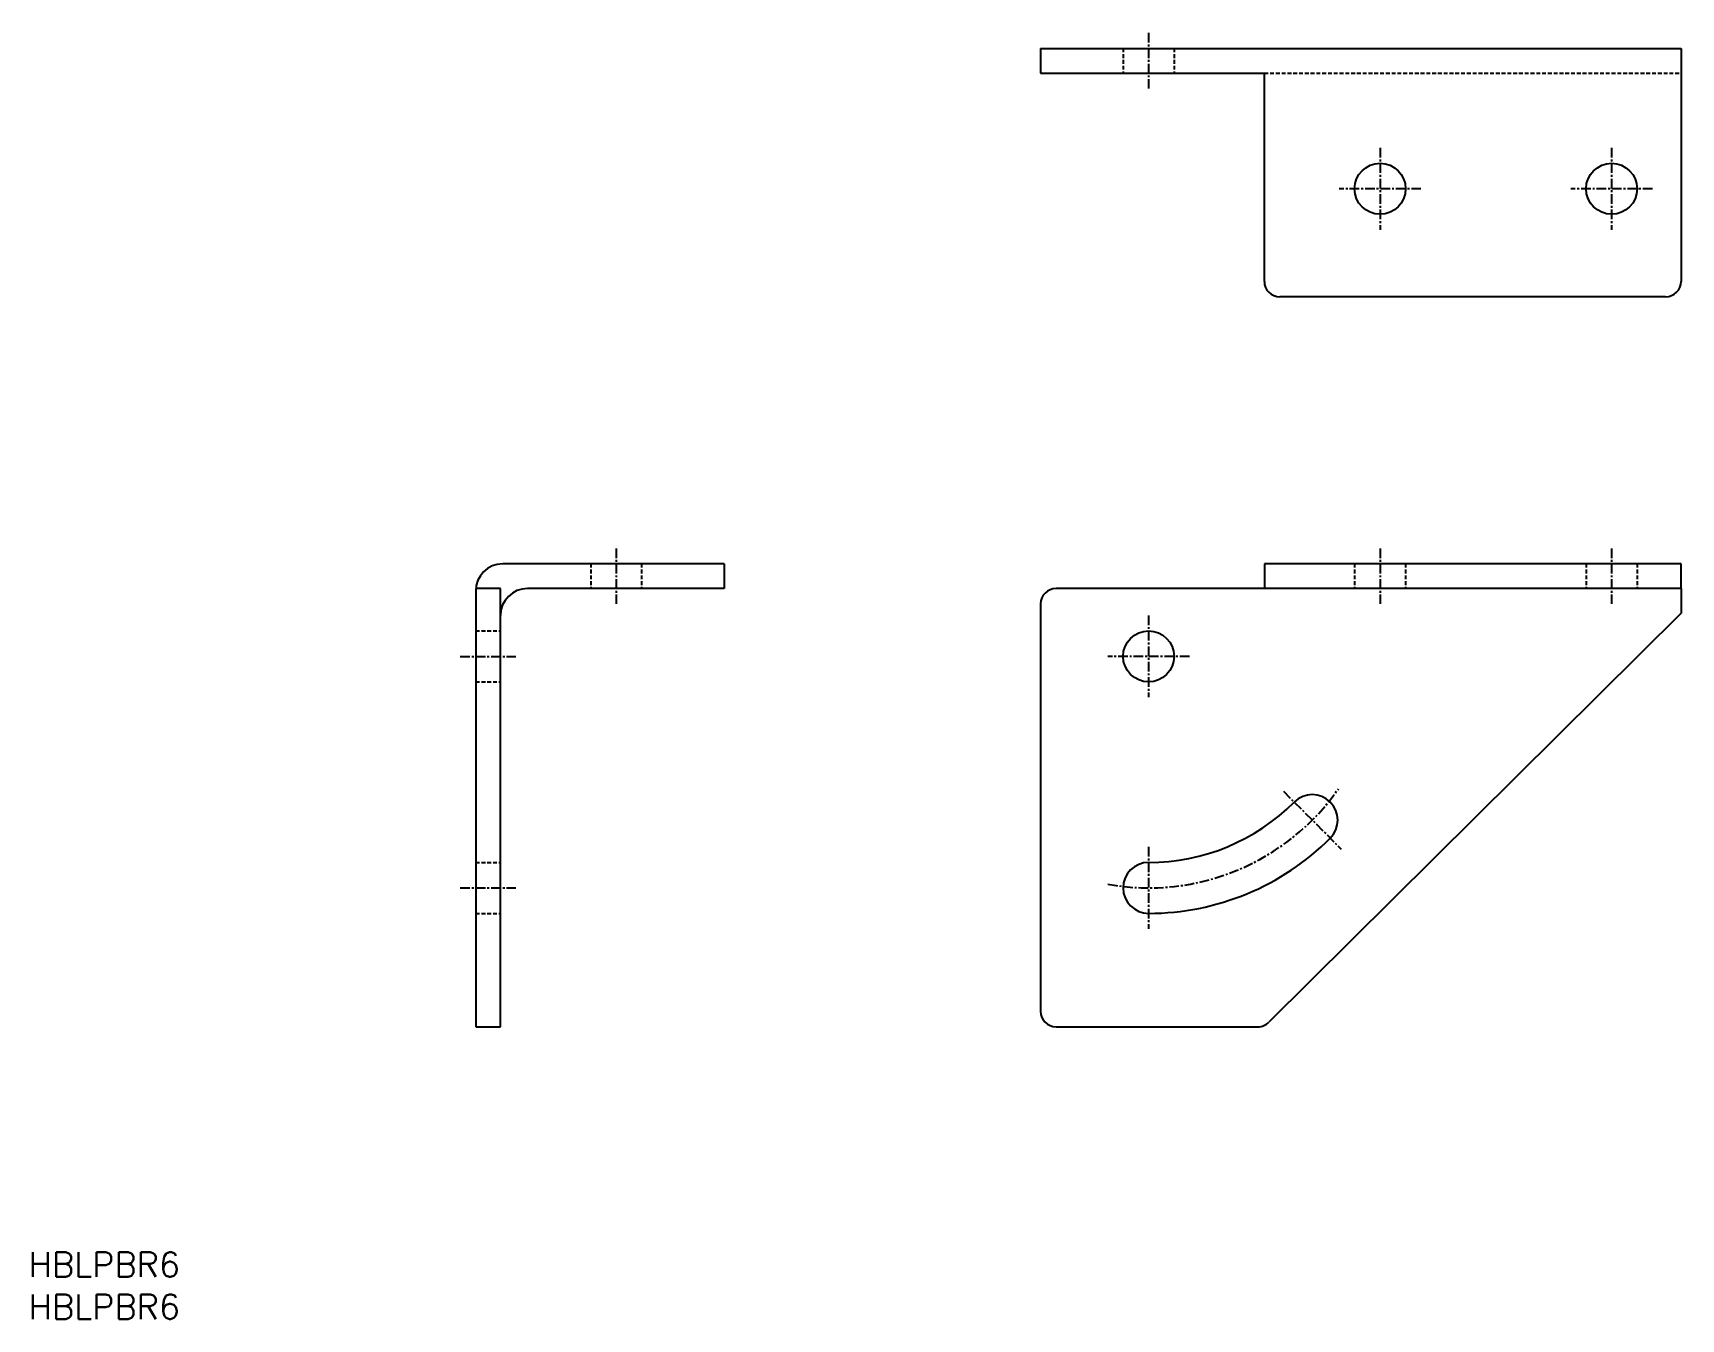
# Model space of a CAD drawing. Extents: x -55 to 159, y -29 to 138.
import ezdxf

# ---------------------------------------------------------------- set-up
doc = ezdxf.new("R2010")
doc.units = 0
doc.linetypes.add('CENTER', pattern=[2, 1.25, -0.25, 0.25, -0.25])
doc.linetypes.add('DASHED', pattern=[0.75, 0.5, -0.25])
doc.layers.get('0').update_dxf_attribs({"linetype": 'CONTINUOUS'})
doc.layers.add('CENTER', color=1, linetype='CENTER')
doc.styles.get("Standard").update_dxf_attribs({"font": 'txt.shx', "bigfont": 'bigfont.shx'})

msp = doc.modelspace()

# ---------------------------------------------------------------- linework, layer by layer
at = {"color": 7, "linetype": 'CONTINUOUS'}
for p, q in [((75.52, 136.12), (158.52, 136.12)), ((75.52, 136.12), (75.52, 132.92)), ((158.52, 136.12), (158.52, 105.92)), ((75.52, 132.92), (104.52, 132.92)), ((104.52, 105.92), (104.52, 132.92)), ((156.52, 103.92), (106.52, 103.92)), ((34.52, 69.32), (5.82, 69.32)), ((34.52, 69.32), (34.52, 66.12)), ((158.52, 69.32), (104.52, 69.32)), ((104.52, 69.32), (104.52, 66.12)), ((158.52, 66.12), (158.52, 69.32)), ((5.52, 66.12), (2.32, 66.12)), ((2.32, 65.82), (2.32, 9.32)), ((5.52, 9.32), (5.52, 66.12)), ((34.52, 66.12), (9.02, 66.12)), ((75.52, 64.12), (75.52, 11.32)), ((158.52, 66.12), (77.52, 66.12)), ((158.52, 66.12), (158.52, 62.92)), ((158.52, 62.92), (105.11, 9.9)), ((2.32, 9.32), (5.52, 9.32)), ((77.52, 9.32), (103.7, 9.32))]:
    msp.add_line(p, q, dxfattribs=at)
at = {"color": 3, "linetype": 'DASHED'}
for p, q in [((86.22, 136.12), (86.22, 132.92)), ((92.82, 136.12), (92.82, 132.92)), ((104.52, 132.92), (158.52, 132.92)), ((17.22, 69.32), (17.22, 66.12)), ((23.82, 69.32), (23.82, 66.12)), ((116.22, 69.32), (116.22, 66.12)), ((122.82, 69.32), (122.82, 66.12)), ((146.22, 69.32), (146.22, 66.12)), ((152.82, 69.32), (152.82, 66.12)), ((2.32, 60.62), (5.52, 60.62)), ((2.32, 54.02), (5.52, 54.02)), ((2.32, 30.62), (5.52, 30.62)), ((2.32, 24.02), (5.52, 24.02))]:
    msp.add_line(p, q, dxfattribs=at)
at = {"color": 7, "linetype": 'CONTINUOUS'}
for centre in [(119.52, 117.92), (149.52, 117.92), (89.52, 57.32)]:
    msp.add_circle(centre, 3.3, dxfattribs=at)
for centre, radius, start, end in [((106.52, 105.92), 2, 180, 270), ((156.52, 105.92), 2, 270, 0), ((5.82, 65.82), 3.5, 90, 180), ((9.02, 62.62), 3.5, 90, 180), ((77.52, 64.12), 2, 90, 180), ((110.73, 36.1), 3.3, 315, 135), ((89.52, 57.32), 26.7, 270, 315), ((89.52, 57.32), 33.3, 270, 315), ((89.52, 27.32), 3.3, 90, 270), ((77.52, 11.32), 2, 180, 270), ((103.7, 11.32), 2, 270, 314.787)]:
    msp.add_arc(centre, radius, start, end, dxfattribs=at)
at = {"layer": 'CENTER', "color": 1, "linetype": 'CENTER'}
for p, q in [((89.52, 138.12), (89.52, 130.92)), ((119.52, 123.22), (119.52, 112.62)), ((149.52, 123.22), (149.52, 112.62)), ((124.82, 117.92), (114.22, 117.92)), ((154.82, 117.92), (144.22, 117.92)), ((20.52, 71.32), (20.52, 64.12)), ((119.52, 71.32), (119.52, 64.12)), ((149.52, 71.32), (149.52, 64.12)), ((89.52, 62.62), (89.52, 52.02)), ((0.32, 57.32), (7.52, 57.32)), ((94.82, 57.32), (84.22, 57.32)), ((106.99, 39.85), (114.48, 32.35)), ((89.52, 32.62), (89.52, 22.02)), ((0.32, 27.32), (7.52, 27.32))]:
    msp.add_line(p, q, dxfattribs=at)
msp.add_arc((89.52, 57.32), 30, 259.8777, 325.1223, dxfattribs=at)

# ---------------------------------------------------------------- texts
at = {"color": 7, "linetype": 'CONTINUOUS'}
for p in [(-55.61, -23.1), (-55.61, -28.56)]:
    msp.add_text('HBLPBR6', height=3.2, dxfattribs=at).set_placement(p)

doc.saveas('drawing.dxf')
